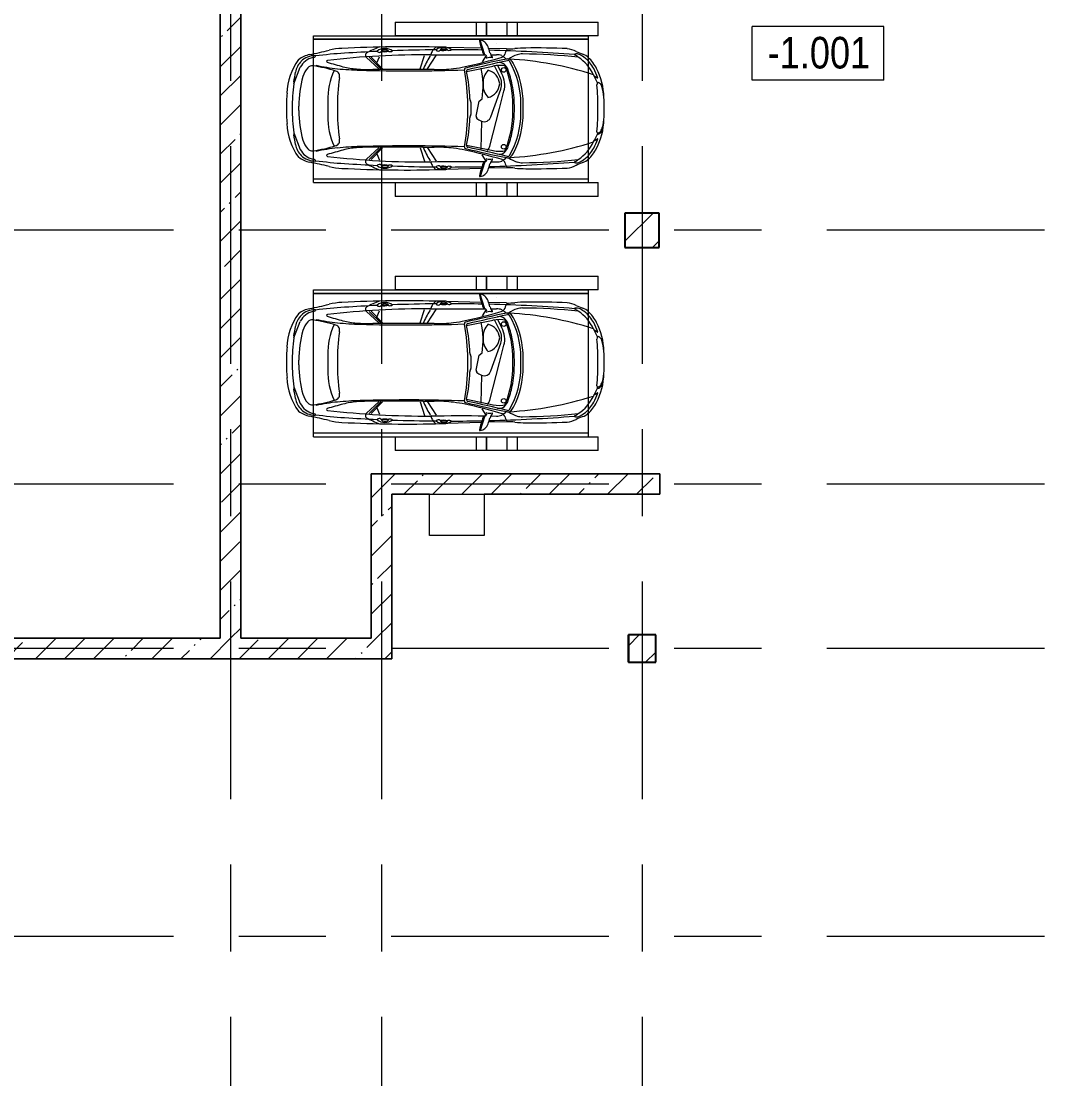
# Model space of a CAD drawing. Header units: millimetres. Extents: x 48966 to 155647, y -43515 to 30475.
# Drawn here: x 101280 to 116335, y -22158 to -6733 of the extents above; entities that cross this region are included whole.
import ezdxf

# ---------------------------------------------------------------- set-up
doc = ezdxf.new("R2010")
doc.units = ezdxf.units.MM
doc.linetypes.add('Осевые', pattern=[6350, 1270, -952.5, 3175, -952.5])
for name, color, linetype, lineweight in [('Колонны', 7, 'Continuous', 9), ('Колонны-1', 7, 'Continuous', 25), ('Марки помещений', 7, 'Continuous', 9), ('Общие ребра', 7, 'Continuous', 9), ('Оси-2', 7, 'Осевые', 9), ('Парковка', 7, 'Continuous', 9), ('Перекрытия', 7, 'Continuous', 9), ('Стены-1', 7, 'Continuous', 18), ('Штриховка разреза', 7, 'Continuous', 9), ('Элементы узлов', 7, 'Continuous', 9)]:
    doc.layers.add(name, color=color, linetype=linetype, lineweight=lineweight)
doc.styles.add('Arial Narrow_2', font='ARIALN.TTF', dxfattribs={"height": 460})
pattern_1 = [(45, (0, 0), (-424.264, 424.264), [600, -100, 20, -100]), (45, (0, 424), (-424.264, 424.264), [])]

# ---------------------------------------------------------------- blocks, each defined once
blk = doc.blocks.new('Колона монолитная125 - Колона монолитная-664710-План -1-го этажа на отм_ -10_350')
at = {"layer": 'Колонны'}
h = blk.add_hatch(dxfattribs=at)
h.set_pattern_fill('FP_36', color=256, style=0, pattern_type=2)
h.set_pattern_definition([(45, (-32400, 6100), (-493.914, 493.914), []), (45, (-31906.1, 6100), (-493.914, 493.914), [873.125, -174.625, 6.706, -167.919])])
h.paths.add_polyline_path([(77732, -9983), (78132, -9983), (78132, -9583), (77732, -9583)], flags=0)
at = {"layer": 'Колонны-1'}
for p, q in [((78132, -9583), (77732, -9583)), ((77732, -9583), (77732, -9983)), ((78132, -9983), (78132, -9583)), ((77732, -9983), (78132, -9983))]:
    blk.add_line(p, q, dxfattribs=at)
blk = doc.blocks.new('Колона монолитная126 - Колона монолитная-664787-План -1-го этажа на отм_ -10_350')
at = {"layer": 'Колонны'}
h = blk.add_hatch(dxfattribs=at)
h.set_pattern_fill('FP_37', color=256, style=0, pattern_type=2)
h.set_pattern_definition([(45, (1423.9, -1048.6), (-493.914, 493.914), []), (45, (1917.8, -1048.6), (-493.914, 493.914), [873.125, -174.625, 6.706, -167.919])])
h.paths.add_polyline_path([(111505, -11081), (112005, -11081), (112005, -10581), (111505, -10581)], flags=0)
at = {"layer": 'Колонны-1'}
for p, q in [((112005, -10581), (111505, -10581)), ((111505, -10581), (111505, -11081)), ((112005, -11081), (112005, -10581)), ((111505, -11081), (112005, -11081))]:
    blk.add_line(p, q, dxfattribs=at)
blk = doc.blocks.new('Прк_Свб_Механизированная парковка_Параллельная - Прк_Свб_Механизированная парковка_Параллельная-8473315-План -1-го этажа на отм_ -10_350')
at = {"layer": 'Парковка'}
for p, q in [((260, 2672), (310, 2672)), ((260, 2672), (260, -1334)), ((310, 2672), (2350, 2672)), ((310, -1334), (310, 2672)), ((310, -1334), (310, 2672)), ((2350, 2672), (2400, 2672)), ((2350, 2672), (2350, -1334)), ((2350, -1334), (2350, 2672)), ((2400, 2672), (2400, -1334)), ((60, 300), (60, 1478)), ((260, 1478), (60, 1478)), ((260, 1478), (260, 300)), ((2400, 300), (2400, 1478)), ((2600, 1478), (2400, 1478)), ((2600, 1478), (2600, 300)), ((60, 150), (60, 300)), ((260, 300), (60, 300)), ((260, 300), (260, 150)), ((2400, 150), (2400, 300)), ((2600, 300), (2400, 300)), ((2600, 300), (2600, 150)), ((60, -150), (60, 150)), ((60, 150), (260, 150)), ((260, 150), (60, 150)), ((260, 150), (260, -150)), ((2283, 0), (2284, 0)), ((2400, -150), (2400, 150)), ((2400, 150), (2600, 150)), ((2600, 150), (2400, 150)), ((2600, 150), (2600, -150)), ((60, -300), (60, -150)), ((260, -150), (60, -150)), ((260, -150), (60, -150)), ((260, -150), (260, -300)), ((2400, -300), (2400, -150)), ((2600, -150), (2400, -150)), ((2600, -150), (2400, -150)), ((2600, -150), (2600, -300)), ((60, -1478), (60, -300)), ((260, -300), (60, -300)), ((260, -300), (260, -1478)), ((2400, -1478), (2400, -300)), ((2600, -300), (2400, -300)), ((2600, -300), (2600, -1478)), ((310, -1334), (260, -1334)), ((2350, -1334), (310, -1334)), ((2400, -1334), (2350, -1334)), ((60, -1478), (260, -1478)), ((2400, -1478), (2600, -1478))]:
    blk.add_line(p, q, dxfattribs=at)
at = {"layer": 'Элементы узлов'}
for p, q in [((985, 2956), (744, 2863)), ((1701, 2956), (1942, 2863)), ((1310, 2884), (1343, 2884)), ((1343, 2884), (1376, 2884)), ((1343, 2460), (1236, 2460)), ((1451, 2460), (1343, 2460)), ((767, 1689), (598, 1860)), ((767, 1716), (601, 1899)), ((1920, 1716), (2086, 1899)), ((1920, 1689), (2088, 1860)), ((681, 1746), (589, 1709)), ((767, 1662), (596, 1831)), ((777, 1069), (777, 1807)), ((1910, 1069), (1910, 1807)), ((1920, 1662), (2090, 1831)), ((2005, 1746), (2097, 1709)), ((505, 1578), (509, 1682)), ((2181, 1578), (2177, 1682)), ((767, 1115), (571, 1050)), ((1920, 1115), (2116, 1050)), ((766, 1006), (572, 881)), ((1920, 1006), (2115, 881)), ((452, 798), (452, 800)), ((488, 716), (488, 820)), ((2199, 716), (2198, 820)), ((2234, 798), (2235, 800)), ((468, 223), (454, 729)), ((2219, 223), (2232, 729)), ((807, 439), (727, 53)), ((1343, 375), (1254, 375)), ((1433, 375), (1343, 375)), ((1880, 439), (1960, 53)), ((562, 171), (349, 239)), ((572, 154), (666, 213)), ((1157, 222), (749, 232)), ((1230, 297), (1450, 256)), ((1450, 256), (1483, 211)), ((2115, 154), (2021, 213)), ((2124, 171), (2337, 239)), ((477, -144), (470, 117)), ((562, 86), (561, 1)), ((793, 99), (1343, -43)), ((1219, 84), (1343, 40)), ((1343, 40), (1622, -60)), ((1808, -48), (1964, 29)), ((2125, 86), (2125, 1)), ((2210, -144), (2216, 117)), ((1343, -43), (1593, -107)), ((1847, -74), (1961, -22)), ((1303, -259), (1343, -259)), ((1311, -235), (1343, -235)), ((1343, -235), (1375, -235)), ((1343, -259), (1383, -259)), ((1277, -353), (1343, -353)), ((1281, -387), (1343, -387)), ((1343, -353), (1409, -353)), ((1343, -387), (1405, -387)), ((874, -1430), (899, -1465)), ((1812, -1430), (1787, -1465))]:
    blk.add_line(p, q, dxfattribs=at)
for centre in [(783, -103), (1903, -103)]:
    blk.add_circle(centre, 34.2, dxfattribs=at)
for centre, radius, start, end in [((1142, 2203), 854, 91.3101, 126.673), ((864, 2645), 291, 99.4063, 135.3585), ((109, 7204), 4330, 279.4063, 281.267), ((968, 2892), 66.2, 74.6969, 101.267), ((1344, 535), 2447, 90.009, 98.4162), ((1299, 1297), 1768, 88.5599, 95.7191), ((1388, 1297), 1768, 84.2809, 91.4401), ((1343, 535), 2447, 81.5838, 89.991), ((1544, 2203), 854, 53.327, 88.6899), ((1718, 2892), 66.2, 78.733, 105.3031), ((2577, 7204), 4330, 258.733, 260.5937), ((1822, 2645), 291, 44.6415, 80.5937), ((954, 2644), 403, 142.8851, 168.4724), ((861, 2649), 286, 135.3585, 180.8097), ((887, 2603), 297, 118.891, 164.8614), ((971, 2503), 334, 106.0489, 131.119), ((1310, 1323), 1562, 90, 106.0489), ((1376, 1323), 1562, 73.9511, 90), ((1716, 2503), 334, 48.881, 73.9511), ((1799, 2603), 297, 15.1386, 61.109), ((1826, 2649), 286, 359.1903, 44.6415), ((1732, 2644), 403, 11.5276, 37.1149), ((-7093, 4285), 7809, 346.3595, 348.4724), ((7632, 1747), 7109, 172.7777, 176.2151), ((582, 2647), 7.47, 202.0252, 337.9748), ((292, 2764), 320, 337.9748, 344.8614), ((-1923, 2049), 2702, 5.7674, 12.4062), ((806, 2692), 83, 131.119, 188.3012), ((2939, 3003), 2239, 188.3012, 197.1212), ((-252, 3003), 2239, 342.8788, 351.6988), ((4610, 2049), 2702, 167.5938, 174.2326), ((1881, 2692), 83, 351.6988, 48.881), ((2394, 2764), 320, 195.1386, 202.0252), ((2105, 2647), 7.47, 202.0252, 337.9748), ((-4945, 1747), 7109, 3.7849, 7.2223), ((9779, 4285), 7809, 191.5276, 193.6405), ((13091, 1035), 12530, 173.4329, 180.3434), ((657, 2464), 14.2, 16.6037, 163.3963), ((-8360, -224), 9423, 15.1578, 16.6037), ((11046, -224), 9423, 163.3963, 164.8422), ((2030, 2464), 14.2, 16.6037, 163.3963), ((-10405, 1035), 12530, 359.6566, 6.5671), ((1495, 2201), 1028, 166.3595, 176.9727), ((-3795, 1860), 4583, 1.6426, 5.7674), ((1191, 1553), 908, 87.2052, 116.1006), ((874, 2367), 78.4, 197.1212, 287.1515), ((1246, 120), 2200, 87.4807, 99.1257), ((1440, 120), 2200, 80.8743, 92.5193), ((1495, 1553), 908, 63.8994, 92.7948), ((1812, 2367), 78.4, 252.8485, 342.8788), ((6481, 1860), 4583, 174.2326, 178.3574), ((1192, 2201), 1028, 3.0273, 13.6405), ((17986, 1329), 17542, 176.9727, 181.7279), ((23730, 682), 23242, 176.2151, 177.3918), ((-261, 1970), 1032, 3.9601, 15.1578), ((2947, 1970), 1032, 164.8422, 176.0399), ((-21044, 682), 23242, 2.6082, 3.7849), ((-15300, 1329), 17542, 358.2721, 3.0273), ((-2620, 1807), 3397, 360, 3.9601), ((5306, 1807), 3397, 176.0399, 180), ((1914, 1148), 1569, 151.3958, 159.1373), ((569, 1870), 43.2, 42.166, 137.834), ((-23670, 1290), 24466, 358.0784, 1.6426), ((26356, 1290), 24466, 178.3574, 181.9216), ((2118, 1870), 43.2, 42.166, 137.834), ((772, 1148), 1569, 20.8627, 28.6042), ((651, 1629), 182, 141.8293, 217.7375), ((493, 1711), 33.5, 306.1474, 64.1911), ((2193, 1711), 33.5, 115.8089, 233.8526), ((2036, 1629), 182, 322.2625, 38.1707), ((554, 1628), 69.8, 126.1474, 236.335), ((436, 1556), 80.9, 331.6072, 9.9944), ((270, 1634), 248, 345.9493, 11.7851), ((2417, 1634), 248, 168.2149, 194.0507), ((2251, 1556), 80.9, 170.0056, 208.3928), ((2132, 1628), 69.8, 303.665, 53.8526), ((23730, 682), 23242, 177.926, 179.5072), ((-21044, 682), 23242, 0.4928, 2.074), ((652, 703), 275, 120.356, 137.5688), ((620, 759), 210, 103.0487, 120.356), ((-79448, 481), 80010, 359.77826, 0.3434), ((562, 1008), 45.5, 283.0487, 307.6369), ((995, 423), 682, 108.6369, 126.4439), ((5170, 998), 4394, 179.0785, 181.1424), ((-2484, 998), 4394, 358.8576, 0.9215), ((1692, 423), 682, 53.5561, 71.3631), ((2125, 1008), 45.5, 232.3631, 256.9513), ((2067, 759), 210, 59.644, 76.9513), ((82134, 481), 80010, 179.6566, 180.22174), ((2034, 703), 275, 42.4312, 59.644), ((632, 769), 182, 141.8293, 217.7375), ((535, 768), 69.8, 126.1474, 236.335), ((474, 851), 33.5, 306.1474, 64.1911), ((251, 774), 248, 345.9493, 11.7851), ((-1159, 872), 1936, 352.7338, 1.1424), ((3845, 872), 1936, 178.8576, 187.2662), ((2212, 851), 33.5, 115.8089, 233.8526), ((2436, 774), 248, 168.2149, 194.0507), ((2152, 768), 69.8, 303.665, 53.8526), ((2055, 769), 182, 322.2625, 38.1707), ((417, 696), 80.9, 331.6072, 9.9944), ((23730, 682), 23242, 180.0596, 181.1514), ((-1224, 881), 2002, 347.8724, 352.7338), ((3910, 881), 2002, 187.2662, 192.1276), ((2270, 696), 80.9, 170.0056, 208.3928), ((-21044, 682), 23242, 358.8486, 359.9404), ((778, 449), 21.1, 74.8587, 166.4912), ((1373, 3824), 3406, 260.0389, 268.6709), ((1314, 3824), 3406, 271.3291, 279.9611), ((1908, 449), 21.1, 13.5088, 105.1413), ((-6476, 2009), 7374, 343.5257, 347.8724), ((16870, -3417), 16571, 166.4912, 168.6054), ((-47059, 11031), 48997, 346.8001, 347.4912), ((801, 413), 26.5, 77.7328, 167.4912), ((1252, 2489), 2099, 257.7328, 268.713), ((1205, 358), 33.6, 54.6828, 88.713), ((1257, 431), 57, 234.6828, 266.7231), ((1349, 2786), 2368, 268.6709, 269.8667), ((1338, 2786), 2368, 270.1333, 271.3291), ((1430, 431), 57, 273.2769, 305.3172), ((1482, 358), 33.6, 91.287, 125.3172), ((1434, 2489), 2099, 271.287, 282.2672), ((1885, 413), 26.5, 12.5088, 102.2672), ((49746, 11031), 48997, 192.5088, 193.1999), ((-14183, -3417), 16571, 11.3946, 13.5088), ((9162, 2009), 7374, 192.1276, 196.4743), ((358, 241), 9.6, 78.4734, 189.3023), ((483, 261), 136, 189.3023, 220.7557), ((148, -791), 1063, 68.2184, 78.4734), ((508, 283), 169, 220.7557, 248.5798), ((531, 167), 31.5, 8.0985, 68.2184), ((593, 176), 31.8, 188.0985, 298.2747), ((1254, 183), 105, 158.5986, 250.2124), ((1369, 139), 228, 138.0486, 158.5986), ((1218, 274), 25.4, 62.6865, 138.0486), ((1667, 1444), 1246, 261.4812, 282.1141), ((1682, -59), 257, 85.7443, 134.0872), ((1720, -59), 257, 45.9128, 94.2557), ((2093, 176), 31.8, 241.7253, 351.9015), ((2156, 167), 31.5, 111.7816, 171.9015), ((2539, -791), 1063, 101.5266, 111.7816), ((2179, 283), 169, 291.4202, 319.2443), ((2204, 261), 136, 319.2443, 350.6977), ((2328, 241), 9.6, 350.6977, 101.5266), ((741, 878), 808, 248.5798, 255.0587), ((23730, 682), 23242, 181.4123, 184.4864), ((500, -25), 126, 42.9063, 75.0587), ((782, 0), 221, 179.6566, 199.8566), ((599, 67), 7.62, 222.9063, 2.3482), ((743, 101), 141, 162.5206, 194.0339), ((602, 146), 6.72, 342.5206, 17.4794), ((1183, -41), 466, 168.323, 191.798), ((824, 220), 125, 222.4312, 255.5726), ((1716, 174), 219, 192.6688, 266.0106), ((1685, 174), 219, 273.9894, 347.3312), ((1503, -41), 466, 348.202, 11.677), ((2084, 146), 6.72, 162.5206, 197.4794), ((1943, 101), 141, 345.9661, 17.4794), ((2088, 67), 7.62, 177.6518, 317.0937), ((2186, -25), 126, 104.9413, 137.0937), ((1904, 0), 221, 340.1434, 0.3434), ((-21044, 682), 23242, 355.5136, 358.5877), ((1945, 878), 808, 284.9413, 291.4202), ((-532, -167), 1009, 354.3165, 1.275), ((718, -594), 503, 108.9854, 118.6662), ((532, -52), 69.7, 288.9854, 331.8228), ((591, -69), 17.7, 199.8566, 259.3923), ((589, -80), 6.67, 259.3923, 343.5257), ((665, -75), 74.1, 190.0254, 239.0531), ((689, -163), 66.6, 163.4439, 218.2489), ((781, -41), 107, 163.9676, 222.7268), ((846, 19), 197, 222.7268, 250.1805), ((1283, 1223), 1458, 247.618, 271.1115), ((1403, 1223), 1458, 268.8885, 292.382), ((1679, 231), 349, 255.7125, 298.7278), ((1701, 161), 234, 250.325, 297.1702), ((1840, 19), 197, 289.8195, 317.2732), ((1905, -41), 107, 317.2732, 16.0324), ((1997, -163), 66.6, 321.7511, 16.5561), ((2022, -75), 74.1, 300.9469, 349.9746), ((2098, -80), 6.67, 196.4743, 280.6077), ((2155, -52), 69.7, 208.1772, 251.0146), ((2095, -69), 17.7, 280.6077, 340.1434), ((1968, -594), 503, 61.3338, 71.0146), ((3218, -167), 1009, 178.725, 185.6835), ((2276, -446), 1813, 174.3165, 179.3374), ((797, -374), 247, 162.7087, 180.5958), ((977, -430), 436, 144.1598, 162.7087), ((5601, 107), 4985, 183.2466, 197.7436), ((762, -105), 159, 218.2489, 243.4105), ((671, -164), 28.7, 166.8001, 240.4894), ((1277, 906), 1259, 240.4894, 270), ((1281, 931), 1318, 243.4105, 270), ((1327, 1352), 1613, 250.1805, 258.333), ((1303, 1238), 1496, 258.333, 270), ((1383, 1238), 1496, 270, 281.667), ((1405, 931), 1318, 270, 296.5895), ((1409, 906), 1259, 270, 299.5106), ((1360, 1352), 1613, 281.667, 289.8195), ((-2914, 107), 4985, 342.2564, 356.7534), ((1924, -105), 159, 296.5895, 321.7511), ((2015, -164), 28.7, 299.5106, 13.1999), ((1709, -430), 436, 17.2913, 35.8402), ((1890, -374), 247, 359.4042, 17.2913), ((410, -446), 1813, 0.6626, 5.6835), ((11720, -555), 11257, 179.3374, 182.4134), ((9268, -286), 8718, 180.5958, 185.957), ((-6581, -286), 8718, 354.043, 359.4042), ((-9033, -555), 11257, 357.5866, 0.6626), ((870, -978), 401, 187.3664, 207.0814), ((1816, -978), 401, 332.9186, 352.6336), ((-135, -1492), 727, 19.0127, 27.0814), ((626, -1167), 77.3, 170.9154, 203.9317), ((626, -1167), 77.3, 159.9553, 170.9154), ((559, -1142), 5.64, 20.0447, 159.9553), ((945, -1025), 426, 203.9317, 215.0111), ((902, -958), 384, 208.3862, 217.3523), ((1110, -855), 613, 213.1954, 245.2474), ((1576, -855), 613, 294.7526, 326.8046), ((1785, -958), 384, 322.6477, 331.6138), ((1742, -1025), 426, 324.9889, 336.0683), ((2127, -1142), 5.64, 20.0447, 159.9553), ((2060, -1167), 77.3, 336.0683, 9.0846), ((2060, -1167), 77.3, 9.0846, 20.0447), ((2821, -1492), 727, 152.9186, 160.9873), ((770, -1180), 230, 199.0127, 222.6949), ((945, -1025), 426, 215.0111, 231.6898), ((1024, -946), 575, 222.6949, 242.7086), ((1097, -833), 671, 231.6898, 240.1263), ((1590, -833), 671, 299.8737, 308.3102), ((1662, -946), 575, 297.2914, 317.3051), ((1742, -1025), 426, 308.3102, 324.9889), ((1916, -1180), 230, 317.3051, 340.9873), ((1202, -600), 964, 242.7086, 268.7598), ((1101, -825), 680, 240.1263, 252.4323), ((1753, 184), 1832, 240.5749, 244.6414), ((831, -1460), 53.4, 35.1828, 65.2474), ((894, -1468), 5.72, 286.6028, 34.7151), ((986, -1481), 19.7, 152.4998, 213.0124), ((997, -1512), 49.5, 84.1257, 125.5648), ((1053, -1443), 96.7, 210.1038, 251.3041), ((1017, -1481), 30.2, 142.134, 227.9629), ((1128, -1359), 195, 227.9629, 242.5833), ((1286, 1291), 2768, 264.1257, 271.1885), ((1295, -496), 1074, 255.2991, 272.5854), ((1144, -1316), 240, 243.8554, 263.2896), ((1401, 1291), 2768, 268.8115, 275.8743), ((1392, -496), 1074, 267.4146, 284.7009), ((1484, -600), 964, 271.2402, 297.2914), ((1633, -1443), 96.7, 288.6959, 329.8962), ((1689, -1512), 49.5, 54.4352, 95.8743), ((1700, -1481), 19.7, 326.9876, 27.5002), ((933, 184), 1832, 295.3586, 299.4251), ((1792, -1468), 5.72, 145.2849, 253.3972), ((1585, -825), 680, 287.5677, 299.8737), ((1856, -1460), 53.4, 114.7526, 144.8172)]:
    blk.add_arc(centre, radius, start, end, dxfattribs=at)
blk = doc.blocks.new('Марка помещения_Р - Марка помещения-4575829-План -1-го этажа на отм_ -10_350')
at = {"layer": 'Марки помещений'}
for p, q in [((-4.79375, -1.95625), (-4.79375, 1.95625)), ((4.79375, 1.95625), (-4.79375, 1.95625)), ((4.79375, -1.95625), (4.79375, 1.95625)), ((4.79375, -1.95625), (-4.79375, -1.95625))]:
    blk.add_line(p, q, dxfattribs=at)

msp = doc.modelspace()

# ---------------------------------------------------------------- hatches: boundary and pattern name
at = {"layer": 'Штриховка разреза'}
h = msp.add_hatch(dxfattribs=at)
h.set_pattern_fill('FP_61', color=256, style=0, pattern_type=2)
h.set_pattern_definition(pattern_1)
h.paths.add_polyline_path([(104481.6, -15732.9), (104481.6, 11917.1), (104181.6, 11917.1), (104181.6, -15732.9)], flags=0)
h = msp.add_hatch(dxfattribs=at)
h.set_pattern_fill('FP_61', color=256, style=0, pattern_type=2)
h.set_pattern_definition(pattern_1)
h.paths.add_polyline_path([(106381.6, -13632.9), (110591.6, -13632.9), (110591.6, -13332.9), (106381.6, -13332.9)], flags=0)
h = msp.add_hatch(dxfattribs=at)
h.set_pattern_fill('FP_61', color=256, style=0, pattern_type=2)
h.set_pattern_definition(pattern_1)
h.paths.add_polyline_path([(106681.6, -15732.9), (106681.6, -13632.9), (106381.6, -13632.9), (106381.6, -15732.9)], flags=0)
h = msp.add_hatch(dxfattribs=at)
h.set_pattern_fill('FP_61', color=256, style=0, pattern_type=2)
h.set_pattern_definition(pattern_1)
h.paths.add_polyline_path([(106681.6, -16032.9), (106681.6, -15732.9), (93156.6, -15732.9), (93156.6, -16032.9), (102071.3, -16032.9)], flags=0)
h.paths.add_polyline_path([(92256.6, -16032.9), (92256.6, -15732.9), (92081.6, -15732.9), (92081.6, -16032.9), (92203.6, -16032.9)], flags=0)

# ---------------------------------------------------------------- linework, layer by layer
at = {"layer": 'Общие ребра'}
for p, q in [((110591.6, -13332.9), (106381.6, -13332.9)), ((110591.6, -13632.9), (110591.6, -13332.9)), ((106681.6, -13632.9), (110591.6, -13632.9))]:
    msp.add_line(p, q, dxfattribs=at)
at = {"layer": 'Оси-2'}
for p, q in [((104331.6, 25417.1), (104331.6, -41737.8)), ((106531.6, 25417.1), (106531.6, -41737.8)), ((110331.6, 25417.1), (110331.6, -41737.8)), ((150171.6, -9782.9), (50565.6, -9782.9)), ((150171.6, -13482.9), (50565.6, -13482.9)), ((150171.6, -15882.9), (50565.6, -15882.9)), ((150171.6, -20082.9), (50565.6, -20082.9))]:
    msp.add_line(p, q, dxfattribs=at)
at = {"layer": 'Перекрытия'}
for p, q in [((104181.6, -15732.9), (104181.6, 8367.1)), ((104481.6, 7617.1), (104481.6, -15732.9)), ((110081.6, -10032.9), (110081.6, -9532.9)), ((110081.6, -9532.9), (110581.6, -9532.9)), ((110581.6, -9532.9), (110581.6, -10032.9)), ((110581.6, -10032.9), (110081.6, -10032.9)), ((106381.6, -15732.9), (106381.6, -13332.9)), ((106381.6, -13332.9), (110591.6, -13332.9)), ((110591.6, -13332.9), (110591.6, -13632.9)), ((107231.6, -13632.9), (106681.6, -13632.9)), ((106681.6, -13632.9), (106681.6, -16032.9)), ((107231.6, -14232.9), (107231.6, -13632.9)), ((107231.6, -14232.9), (107231.6, -13632.9)), ((108031.6, -13632.9), (108031.6, -14232.9)), ((110591.6, -13632.9), (108031.6, -13632.9)), ((108031.6, -13632.9), (108031.6, -14232.9)), ((108031.6, -14232.9), (107231.6, -14232.9)), ((108031.6, -14232.9), (107231.6, -14232.9)), ((93451.6, -15732.9), (104181.6, -15732.9)), ((104481.6, -15732.9), (106381.6, -15732.9)), ((110131.6, -16082.9), (110131.6, -15682.9)), ((110131.6, -15682.9), (110531.6, -15682.9)), ((110531.6, -15682.9), (110531.6, -16082.9)), ((106681.6, -16032.9), (93451.6, -16032.9)), ((110531.6, -16082.9), (110131.6, -16082.9))]:
    msp.add_line(p, q, dxfattribs=at)
at = {"layer": 'Стены-1'}
for p, q in [((104481.6, -15732.9), (104481.6, 11017.1)), ((104481.6, 11015.1), (104481.6, -15732.9)), ((104483.6, -15730.9), (104483.6, 11015.1)), ((104181.6, 8367.1), (104181.6, -15732.9)), ((106381.6, -13332.9), (106381.6, -13632.9)), ((106381.6, -13632.9), (106381.6, -15732.9)), ((106681.6, -15732.9), (106681.6, -13632.9)), ((104181.6, -15732.9), (93451.6, -15732.9)), ((106381.6, -15732.9), (104481.6, -15732.9)), ((104481.6, -15732.9), (104483.6, -15732.9)), ((106681.6, -16032.9), (106681.6, -15732.9)), ((93451.6, -16032.9), (106681.6, -16032.9))]:
    msp.add_line(p, q, dxfattribs=at)

# ---------------------------------------------------------------- block references
at = {"layer": 'Колонны'}
for name, p in [('Колона монолитная126 - Колона монолитная-664787-План -1-го этажа на отм_ -10_350', (-1423.9, 1048.6)), ('Колона монолитная125 - Колона монолитная-664710-План -1-го этажа на отм_ -10_350', (32400, -6100))]:
    msp.add_blockref(name, p, dxfattribs=at)
at = {"layer": 'Марки помещений', "xscale": 199.9999999999999, "yscale": 199.9999999999999, "zscale": 199.9999999999999}
msp.add_blockref('Марка помещения_Р - Марка помещения-4575829-План -1-го этажа на отм_ -10_350', (112897.3, -7204.5), dxfattribs=at)
at = {"layer": 'Парковка', "rotation": 89.99999999999947}
for p in [(108211.9, -9347.9), (108211.9, -13052.9)]:
    msp.add_blockref('Прк_Свб_Механизированная парковка_Параллельная - Прк_Свб_Механизированная парковка_Параллельная-8473315-План -1-го этажа на отм_ -10_350', p, dxfattribs=at)

# ---------------------------------------------------------------- texts
at = {"layer": 'Марки помещений', "insert": (112163.4, -6962.6), "char_height": 460, "width": 1795.78, "attachment_point": 1, "style": 'Arial Narrow_2'}
msp.add_mtext('-1.001', dxfattribs=at)

doc.saveas('drawing.dxf')
